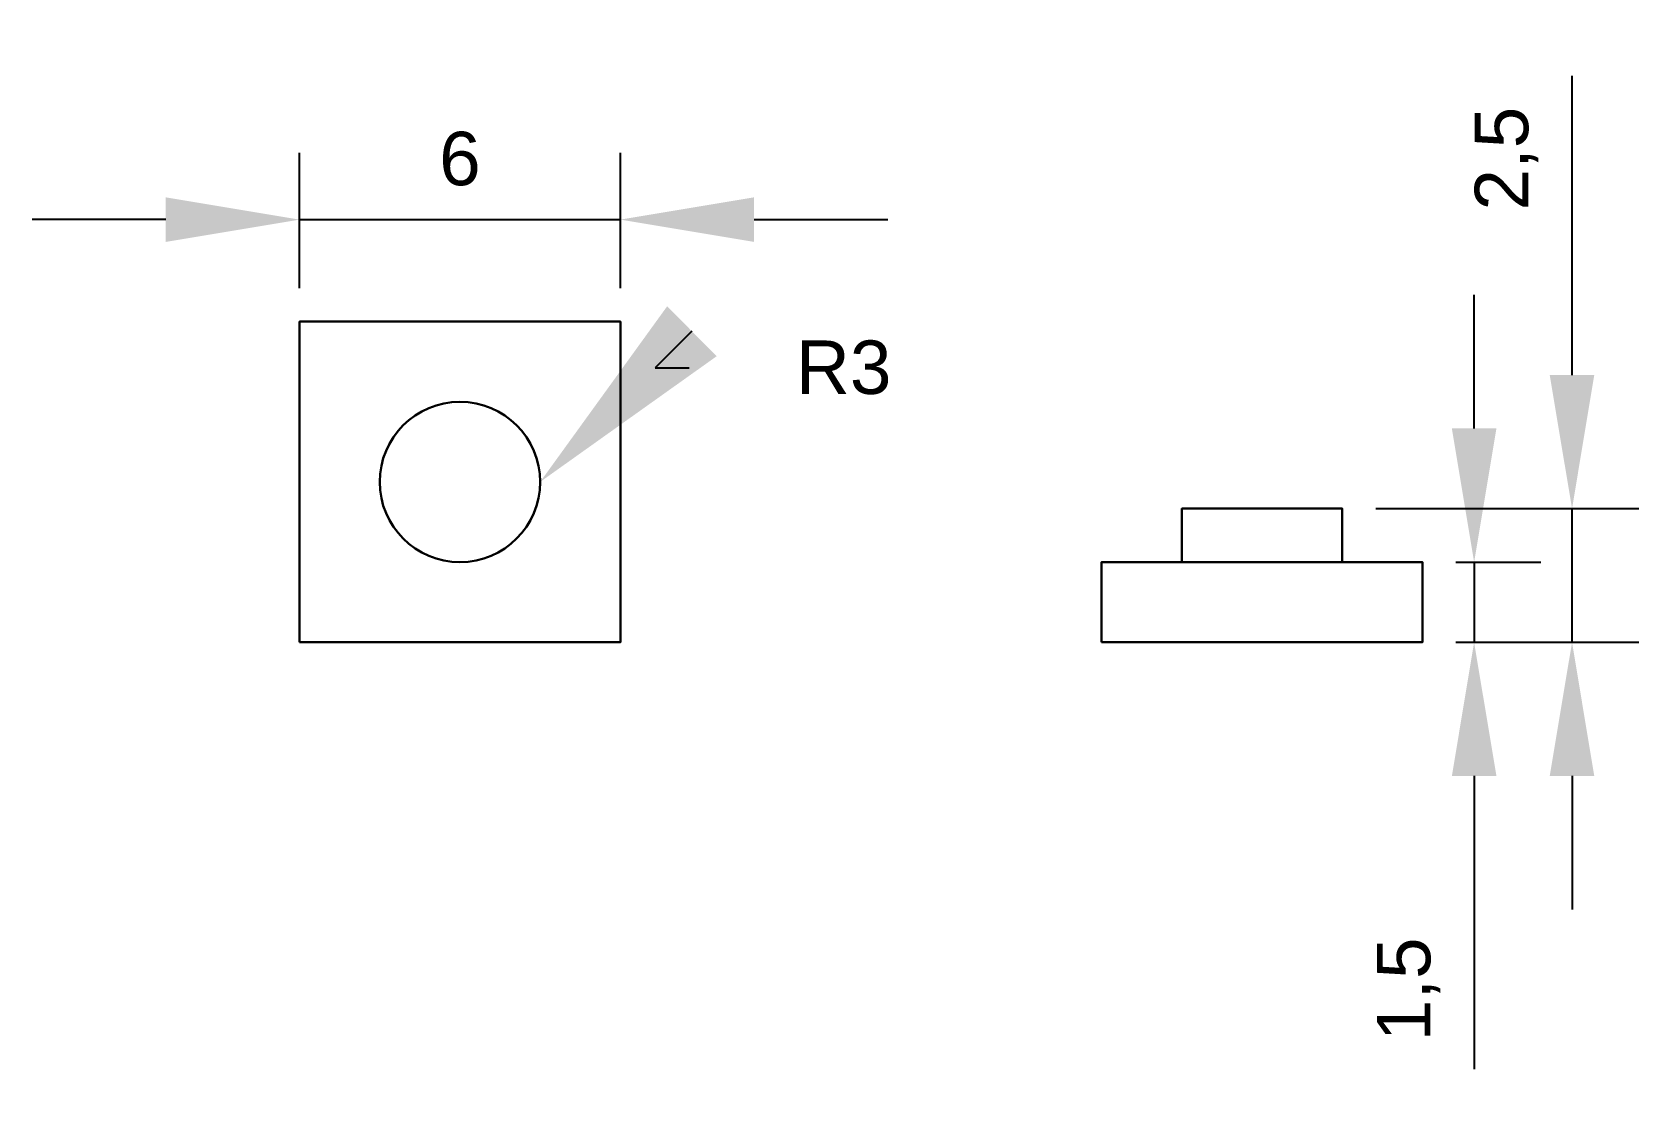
# Model space of a CAD drawing. Header units: millimetres. Extents: x 5 to 35, y 1.1 to 21.4.
import ezdxf
from ezdxf import colors
from ezdxf.entities.mleader import LeaderData, LeaderLine
from ezdxf.math import Vec2, Vec3

# ---------------------------------------------------------------- set-up
doc = ezdxf.new("R2010")
doc.units = ezdxf.units.MM
doc.layers.add('Button', color=254, linetype='Continuous', lineweight=30)
doc.layers.add('Button Support', color=8, linetype='Continuous', lineweight=30)
doc.layers.add('Cote', color=7, linetype='Continuous')
doc.styles.get("Standard").update_dxf_attribs({"font": 'arial.ttf'})
doc.dimstyles.new('ISO-25', dxfattribs={"dimtxt": 2.5, "dimasz": 2.5, "dimexe": 1.25, "dimexo": 0.625, "dimtad": 1, "dimtxsty": 'Standard', "dimcen": 2.5, "dimadec": 0, "dimazin": 0, "dimtfac": 1, "dimtmove": 0, "dimatfit": 3, "dimfxl": 1, "dimarcsym": 0})

# ---------------------------------------------------------------- blocks, each defined once
blk = doc.blocks.new('*D1')
at = {"layer": 'Cote', "color": 0, "lineweight": -2, "transparency": 16777216}
for p, q in [((10, 16.625), (10, 19.157)), ((16, 16.625), (16, 19.157)), ((7.5, 17.907), (5, 17.907)), ((10, 17.907), (16, 17.907)), ((18.5, 17.907), (21, 17.907))]:
    blk.add_line(p, q, dxfattribs=at)
at = {"layer": 'Cote', "color": 0, "transparency": 16777216}
for points in [[(7.5, 18.324), (7.5, 17.49), (10, 17.907)], [(18.5, 18.324), (18.5, 17.49), (16, 17.907)]]:
    blk.add_solid(points, dxfattribs=at)
at = {"layer": 'Defpoints', "color": 0, "transparency": 16777216}
for p in [(16, 17.907), (10, 16), (16, 16)]:
    blk.add_point(p, dxfattribs=at)
at = {"layer": 'Cote', "color": 0, "transparency": 16777216, "insert": (13, 19.043), "char_height": 2.5, "attachment_point": 5}
blk.add_mtext('{\\H0.4x;6}', dxfattribs=at)
blk = doc.blocks.new('*D3')
at = {"layer": 'Cote', "color": 0, "lineweight": -2, "transparency": 16777216}
for p, q in [((33.797, 15), (33.797, 20.595)), ((30.125, 12.5), (35.047, 12.5)), ((33.797, 10), (33.797, 12.5)), ((31.625, 10), (35.047, 10)), ((33.797, 7.5), (33.797, 5))]:
    blk.add_line(p, q, dxfattribs=at)
at = {"layer": 'Cote', "color": 0, "transparency": 16777216}
for points in [[(33.38, 15), (34.213, 15), (33.797, 12.5)], [(33.38, 7.5), (34.213, 7.5), (33.797, 10)]]:
    blk.add_solid(points, dxfattribs=at)
at = {"layer": 'Defpoints', "color": 0, "transparency": 16777216}
for p in [(29.5, 12.5), (33.797, 12.5), (31, 10)]:
    blk.add_point(p, dxfattribs=at)
at = {"layer": 'Cote', "color": 0, "transparency": 16777216, "insert": (32.571, 19.048), "char_height": 2.5, "attachment_point": 5, "rotation": 90}
blk.add_mtext('{\\H0.4x;2,5}', dxfattribs=at)
blk = doc.blocks.new('*D5')
at = {"layer": 'Cote', "color": 0, "lineweight": -2, "transparency": 16777216}
for p, q in [((31.966, 14), (31.966, 16.5)), ((31.625, 11.5), (33.216, 11.5)), ((31.966, 11.5), (31.966, 10)), ((31.625, 10), (33.216, 10)), ((31.966, 7.5), (31.966, 2.016))]:
    blk.add_line(p, q, dxfattribs=at)
at = {"layer": 'Cote', "color": 0, "transparency": 16777216}
for points in [[(31.55, 14), (32.383, 14), (31.966, 11.5)], [(31.55, 7.5), (32.383, 7.5), (31.966, 10)]]:
    blk.add_solid(points, dxfattribs=at)
at = {"layer": 'Defpoints', "color": 0, "transparency": 16777216}
for p in [(31, 11.5), (31, 10), (31.966, 10)]:
    blk.add_point(p, dxfattribs=at)
at = {"layer": 'Cote', "color": 0, "transparency": 16777216, "insert": (30.74, 3.508), "char_height": 2.5, "attachment_point": 5, "rotation": 90}
blk.add_mtext('{\\H0.4x;1,5}', dxfattribs=at)

msp = doc.modelspace()

# ---------------------------------------------------------------- linework, layer by layer
at = {"layer": 'Button'}
msp.add_lwpolyline([(26.5, 11.5), (29.5, 11.5), (29.5, 12.5), (26.5, 12.5)], close=True, dxfattribs=at)
msp.add_circle((13, 13), 1.5, dxfattribs=at)
at = {"layer": 'Button Support'}
for points in [[(10, 10), (16, 10), (16, 16), (10, 16)], [(25, 10), (31, 10), (31, 11.5), (25, 11.5)]]:
    msp.add_lwpolyline(points, close=True, dxfattribs=at)

# ---------------------------------------------------------------- dimensions: what is measured, and where the dimension line sits
at = {"layer": 'Cote'}
for base, p1, p2, picture, middle in [((33.797, 12.5), (31, 10), (29.5, 12.5), '*D3', (32.571, 19.048)), ((31.966, 10), (31, 11.5), (31, 10), '*D5', (30.74, 3.508))]:
    dim = msp.add_linear_dim(base=base, p1=p1, p2=p2, angle=90, text='{\\H0.4x;<>}', dimstyle='ISO-25', dxfattribs=at)
    dim.commit()
    dim.dimension.update_dxf_attribs({"geometry": picture, "text_midpoint": middle})
dim = msp.add_linear_dim(base=(16, 17.907), p1=(10, 16), p2=(16, 16), text='{\\H0.4x;<>}', dimstyle='ISO-25', dxfattribs=at)
dim.commit()
dim.dimension.update_dxf_attribs({"geometry": '*D1', "text_midpoint": (13, 19.043)})

# ---------------------------------------------------------------- leaders
ml = msp.add_multileader_mtext('Standard', dxfattribs=at)
ml.set_content('R3', color=256)
ml.set_leader_properties()
ml.build(insert=Vec2(0, 0))
ctx = ml.context
ctx.base_point, ctx.char_height, ctx.plane_origin = Vec3(17.284, 15.137), 1, Vec3(14.5, 13)
notes = []
notes.append((ctx, [(0, (1, 1, 0), (16.652, 15.137), (1, 0), 0.632, [(0, [(14.5, 13)], 0, [])])]))
ctx.mtext.insert, ctx.mtext.flow_direction = Vec3(19.284, 15.646), 5
for ctx, leaders in notes:
    for number, flags, end, landing, length, lines in leaders:
        leader = LeaderData()
        leader.index, (leader.has_last_leader_line, leader.has_dogleg_vector, leader.attachment_direction) = number, flags
        leader.last_leader_point, leader.dogleg_vector, leader.dogleg_length = Vec3(end), Vec3(landing), length
        for number, points, colour, breaks in lines:
            line = LeaderLine()
            line.index, line.vertices, line.color, line.breaks = number, Vec3.list(points), colors.encode_raw_color(colour), breaks
            leader.lines.append(line)
        ctx.leaders.append(leader)

doc.saveas('drawing.dxf')
